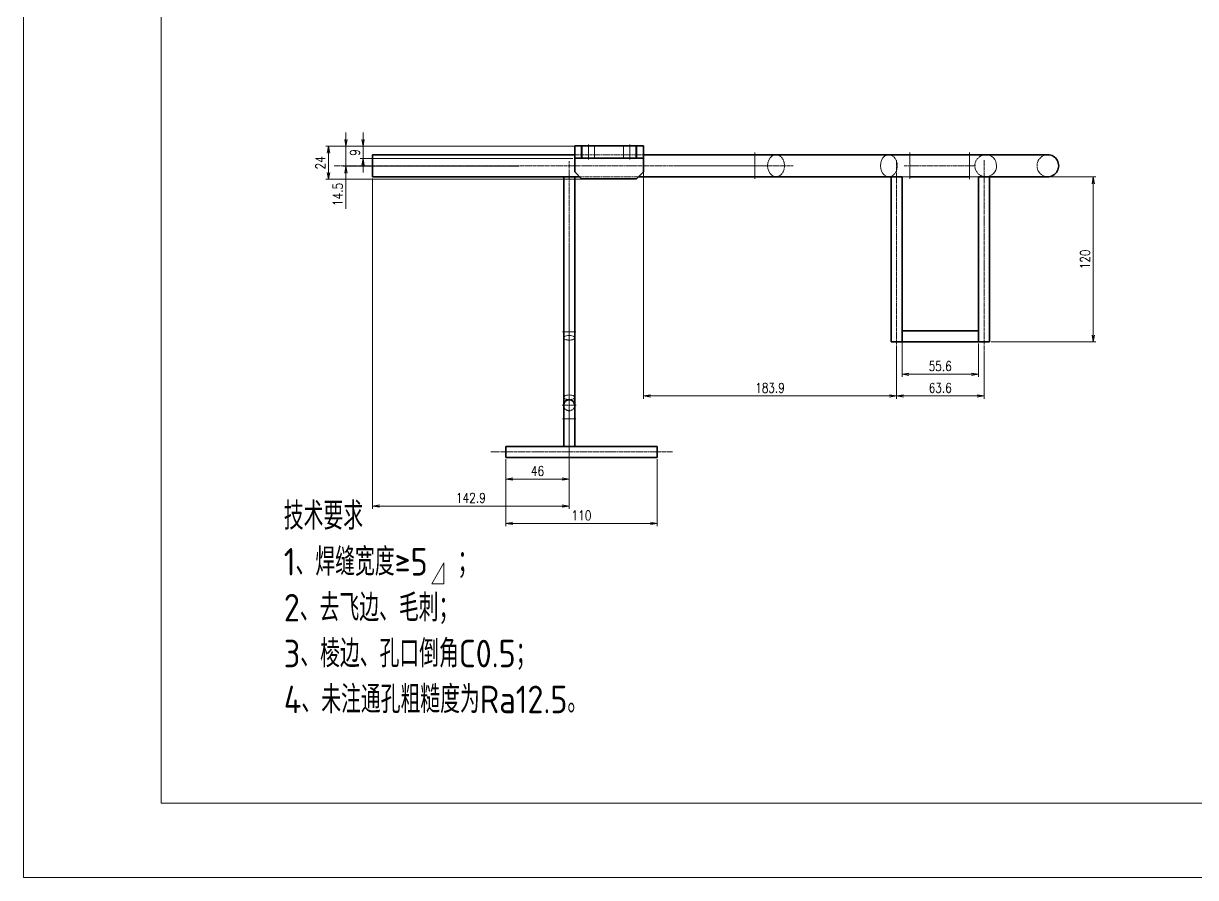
# Model space of a CAD drawing. Header units: millimetres. Extents: x 1333 to 106363, y -60675 to -5704.
# Drawn here: x 5374 to 6226, y -60675 to -60054 of the extents above; entities that cross this region are included whole.
import ezdxf

# ---------------------------------------------------------------- set-up
doc = ezdxf.new("R2010")
doc.units = ezdxf.units.MM
doc.header["$LTSCALE"] = 0.5
doc.linetypes.add('AM_ISO02W050x2', pattern=[3.75, 3, -0.75])
doc.linetypes.add('AM_ISO08W050x2', pattern=[9, 6, -0.75, 1.5, -0.75])
for name, color, linetype, lineweight in [('中心线', 2, 'AM_ISO08W050x2', 18), ('图框', 7, 'Continuous', 18), ('标注线', 3, 'Continuous', 18), ('粗实线', 7, 'Continuous', 35), ('虚线', 1, 'AM_ISO02W050x2', 18)]:
    doc.layers.add(name, color=color, linetype=linetype, lineweight=lineweight)
doc.layers.add('打印', color=7, linetype='Continuous', lineweight=15, plot=False)
doc.layers.add('打印-禁用', color=7, linetype='Continuous', lineweight=15, plot=False)
doc.styles.add('DIM', font='romans.shx', dxfattribs={"width": 0.8, "bigfont": 'bigfont.shx'})
doc.styles.add('机械长仿宋', font='gbenor.shx', dxfattribs={"height": 1, "bigfont": 'gbcbig.shx'})
doc.dimstyles.new('DEH 1-2$0', dxfattribs={"dimscale": 2, "dimtxt": 3.5, "dimasz": 2.5, "dimexe": 1, "dimexo": 0.625, "dimgap": 1.2, "dimtad": 1, "dimdsep": 46, "dimtxsty": 'DIM', "dimblk": 'OPEN', "dimcen": 0, "dimclrd": 8, "dimclre": 8, "dimclrt": 2, "dimazin": 2, "dimtfac": 0.5, "dimtmove": 0, "dimatfit": 3, "dimldrblk": 'OPEN', "dimfxl": 1, "dimtolj": 2, "dimlwd": 13, "dimlwe": 13, "dimarcsym": 0})

# ---------------------------------------------------------------- blocks, each defined once
blk = doc.blocks.new('GZDEH零件A3图框V01版')
at = {"layer": '图框', "linetype": 'Continuous'}
for p, q in [((2882.49, -1554.46), (2882.49, -1832.96)), ((2882.49, -1832.96), (3272.49, -1832.96))]:
    blk.add_line(p, q, dxfattribs=at)
at = {"layer": '打印-禁用', "linetype": 'Continuous'}
for p, q in [((2857.49, -1549.46), (2857.49, -1846.46)), ((2857.49, -1846.46), (3277.49, -1846.46))]:
    blk.add_line(p, q, dxfattribs=at)
blk = doc.blocks.new('DEH A3')
at = {"layer": '图框'}
blk.add_blockref('GZDEH零件A3图框V01版', (-2857.49, 1846.46), dxfattribs=at)
blk = doc.blocks.new('HJ')
at = {"layer": '标注线', "color": 2, "linetype": 'ByBlock', "lineweight": 9}
for p, q in [((0, 0), (4.34, 7.65)), ((4.34, 7.65), (4.34, 0)), ((4.34, 0), (0, 0))]:
    blk.add_line(p, q, dxfattribs=at)
blk = doc.blocks.new('_Open')
at = {"color": 0, "linetype": 'ByBlock', "lineweight": -2}
for p, q in [((-1, 0.17), (0, 0)), ((-1, -0.17), (0, 0)), ((0, 0), (-1, 0))]:
    blk.add_line(p, q, dxfattribs=at)
blk = doc.blocks.new('*D135')
at = {"layer": 'Defpoints', "color": 0, "transparency": 16777216}
for p in [(5628.02, -60165.57), (5770.9, -60213.15), (5770.9, -60404.84)]:
    blk.add_point(p, dxfattribs=at)
at = {"layer": '标注线', "color": 8, "lineweight": 13, "transparency": 16777216}
for p, q in [((5628.02, -60166.82), (5628.02, -60406.84)), ((5770.9, -60214.4), (5770.9, -60406.84)), ((5633.02, -60404.84), (5765.9, -60404.84))]:
    blk.add_line(p, q, dxfattribs=at)
at = {"layer": '标注线', "color": 8, "lineweight": 13, "transparency": 16777216, "xscale": 5, "yscale": 5, "zscale": 5, "rotation": 180}
blk.add_blockref('_Open', (5628.02, -60404.84), dxfattribs=at)
at = {"layer": '标注线', "color": 8, "lineweight": 13, "transparency": 16777216, "xscale": 5, "yscale": 5, "zscale": 5}
blk.add_blockref('_Open', (5770.9, -60404.84), dxfattribs=at)
at = {"layer": '标注线', "color": 2, "transparency": 16777216, "insert": (5699.46, -60398.94), "char_height": 7, "attachment_point": 5, "style": 'DIM'}
blk.add_mtext('\\A2;142.9', dxfattribs=at)
blk = doc.blocks.new('*D136')
at = {"layer": 'Defpoints', "color": 0, "transparency": 16777216}
for p in [(5770.9, -60349.75), (5724.9, -60369.57), (5724.9, -60385.29)]:
    blk.add_point(p, dxfattribs=at)
at = {"layer": '标注线', "color": 8, "lineweight": 13, "transparency": 16777216}
for p, q in [((5770.9, -60351), (5770.9, -60387.29)), ((5724.9, -60370.82), (5724.9, -60387.29)), ((5765.9, -60385.29), (5729.9, -60385.29))]:
    blk.add_line(p, q, dxfattribs=at)
at = {"layer": '标注线', "color": 8, "lineweight": 13, "transparency": 16777216, "xscale": 5, "yscale": 5, "zscale": 5, "rotation": 180}
blk.add_blockref('_Open', (5724.9, -60385.29), dxfattribs=at)
at = {"layer": '标注线', "color": 8, "lineweight": 13, "transparency": 16777216, "xscale": 5, "yscale": 5, "zscale": 5}
blk.add_blockref('_Open', (5770.9, -60385.29), dxfattribs=at)
at = {"layer": '标注线', "color": 2, "transparency": 16777216, "insert": (5747.9, -60379.39), "char_height": 7, "attachment_point": 5, "style": 'DIM'}
blk.add_mtext('\\A2;46', dxfattribs=at)
blk = doc.blocks.new('*D137')
at = {"layer": 'Defpoints', "color": 0, "transparency": 16777216}
for p in [(5724.9, -60369.57), (5834.9, -60369.57), (5834.9, -60417.54)]:
    blk.add_point(p, dxfattribs=at)
at = {"layer": '标注线', "color": 8, "lineweight": 13, "transparency": 16777216}
for p, q in [((5724.9, -60370.82), (5724.9, -60419.54)), ((5834.9, -60370.82), (5834.9, -60419.54)), ((5729.9, -60417.54), (5829.9, -60417.54))]:
    blk.add_line(p, q, dxfattribs=at)
at = {"layer": '标注线', "color": 8, "lineweight": 13, "transparency": 16777216, "xscale": 5, "yscale": 5, "zscale": 5, "rotation": 180}
blk.add_blockref('_Open', (5724.9, -60417.54), dxfattribs=at)
at = {"layer": '标注线', "color": 8, "lineweight": 13, "transparency": 16777216, "xscale": 5, "yscale": 5, "zscale": 5}
blk.add_blockref('_Open', (5834.9, -60417.54), dxfattribs=at)
at = {"layer": '标注线', "color": 2, "transparency": 16777216, "insert": (5779.9, -60411.64), "char_height": 7, "attachment_point": 5, "style": 'DIM'}
blk.add_mtext('\\A2;110', dxfattribs=at)
blk = doc.blocks.new('*D138')
at = {"layer": 'Defpoints', "color": 0, "transparency": 16777216}
for p in [(6012.76, -60283.57), (6068.36, -60285.57), (6068.36, -60309.07)]:
    blk.add_point(p, dxfattribs=at)
at = {"layer": '标注线', "color": 8, "lineweight": 13, "transparency": 16777216}
for p, q in [((6012.76, -60284.82), (6012.76, -60311.07)), ((6068.36, -60286.82), (6068.36, -60311.07)), ((6017.76, -60309.07), (6063.36, -60309.07))]:
    blk.add_line(p, q, dxfattribs=at)
at = {"layer": '标注线', "color": 8, "lineweight": 13, "transparency": 16777216, "xscale": 5, "yscale": 5, "zscale": 5, "rotation": 180}
blk.add_blockref('_Open', (6012.76, -60309.07), dxfattribs=at)
at = {"layer": '标注线', "color": 8, "lineweight": 13, "transparency": 16777216, "xscale": 5, "yscale": 5, "zscale": 5}
blk.add_blockref('_Open', (6068.36, -60309.07), dxfattribs=at)
at = {"layer": '标注线', "color": 2, "transparency": 16777216, "insert": (6040.56, -60303.17), "char_height": 7, "attachment_point": 5, "style": 'DIM'}
blk.add_mtext('\\A2;55.6', dxfattribs=at)
blk = doc.blocks.new('*D139')
at = {"layer": 'Defpoints', "color": 0, "transparency": 16777216}
for p in [(6072.36, -60291.03), (6008.76, -60294.4), (6072.36, -60324.87)]:
    blk.add_point(p, dxfattribs=at)
at = {"layer": '标注线', "color": 8, "lineweight": 13, "transparency": 16777216}
for p, q in [((6008.76, -60295.65), (6008.76, -60326.87)), ((6072.36, -60292.28), (6072.36, -60326.87)), ((6013.76, -60324.87), (6067.36, -60324.87))]:
    blk.add_line(p, q, dxfattribs=at)
at = {"layer": '标注线', "color": 8, "lineweight": 13, "transparency": 16777216, "xscale": 5, "yscale": 5, "zscale": 5, "rotation": 180}
blk.add_blockref('_Open', (6008.76, -60324.87), dxfattribs=at)
at = {"layer": '标注线', "color": 8, "lineweight": 13, "transparency": 16777216, "xscale": 5, "yscale": 5, "zscale": 5}
blk.add_blockref('_Open', (6072.36, -60324.87), dxfattribs=at)
at = {"layer": '标注线', "color": 2, "transparency": 16777216, "insert": (6040.56, -60318.97), "char_height": 7, "attachment_point": 5, "style": 'DIM'}
blk.add_mtext('\\A2;63.6', dxfattribs=at)
blk = doc.blocks.new('*D140')
at = {"layer": 'Defpoints', "color": 0, "transparency": 16777216}
for p in [(5824.9, -60159.72), (6008.76, -60290.49), (6008.76, -60324.87)]:
    blk.add_point(p, dxfattribs=at)
at = {"layer": '标注线', "color": 8, "lineweight": 13, "transparency": 16777216}
for p, q in [((5824.9, -60160.97), (5824.9, -60326.87)), ((6008.76, -60291.74), (6008.76, -60326.87)), ((5829.9, -60324.87), (6003.76, -60324.87))]:
    blk.add_line(p, q, dxfattribs=at)
at = {"layer": '标注线', "color": 8, "lineweight": 13, "transparency": 16777216, "xscale": 5, "yscale": 5, "zscale": 5, "rotation": 180}
blk.add_blockref('_Open', (5824.9, -60324.87), dxfattribs=at)
at = {"layer": '标注线', "color": 8, "lineweight": 13, "transparency": 16777216, "xscale": 5, "yscale": 5, "zscale": 5}
blk.add_blockref('_Open', (6008.76, -60324.87), dxfattribs=at)
at = {"layer": '标注线', "color": 2, "transparency": 16777216, "insert": (5916.83, -60318.97), "char_height": 7, "attachment_point": 5, "style": 'DIM'}
blk.add_mtext('\\A2;183.9', dxfattribs=at)
blk = doc.blocks.new('*D141')
at = {"layer": 'Defpoints', "color": 0, "transparency": 16777216}
for p in [(5774.9, -60143.39), (5596.02, -60167.39), (5784.08, -60167.39)]:
    blk.add_point(p, dxfattribs=at)
at = {"layer": '标注线', "color": 8, "lineweight": 13, "transparency": 16777216}
for p, q in [((5773.65, -60143.39), (5594.02, -60143.39)), ((5596.02, -60148.39), (5596.02, -60162.39)), ((5782.83, -60167.39), (5594.02, -60167.39))]:
    blk.add_line(p, q, dxfattribs=at)
at = {"layer": '标注线', "color": 8, "lineweight": 13, "transparency": 16777216, "xscale": 5, "yscale": 5, "zscale": 5}
for p, rotation in [((5596.02, -60143.39), 90), ((5596.02, -60167.39), 270)]:
    blk.add_blockref('_Open', p, dxfattribs=dict(at, rotation=rotation))
at = {"layer": '标注线', "color": 2, "transparency": 16777216, "insert": (5590.12, -60155.39), "char_height": 7, "attachment_point": 5, "rotation": 90, "style": 'DIM'}
blk.add_mtext('\\A2;24', dxfattribs=at)
blk = doc.blocks.new('*D142')
at = {"layer": 'Defpoints', "color": 0, "transparency": 16777216}
for p in [(5777.4, -60143.39), (5608.67, -60157.89), (5735.61, -60157.89)]:
    blk.add_point(p, dxfattribs=at)
at = {"layer": '标注线', "color": 8, "lineweight": 13, "transparency": 16777216}
for p, q in [((5608.67, -60138.39), (5608.67, -60133.39)), ((5776.15, -60143.39), (5606.67, -60143.39)), ((5608.67, -60143.39), (5608.67, -60157.89)), ((5734.36, -60157.89), (5606.67, -60157.89)), ((5608.67, -60162.89), (5608.67, -60188.95))]:
    blk.add_line(p, q, dxfattribs=at)
at = {"layer": '标注线', "color": 8, "lineweight": 13, "transparency": 16777216, "xscale": 5, "yscale": 5, "zscale": 5}
for p, rotation in [((5608.67, -60143.39), 270), ((5608.67, -60157.89), 90)]:
    blk.add_blockref('_Open', p, dxfattribs=dict(at, rotation=rotation))
at = {"layer": '标注线', "color": 2, "transparency": 16777216, "insert": (5602.77, -60178.42), "char_height": 7, "attachment_point": 5, "rotation": 90, "style": 'DIM'}
blk.add_mtext('\\A2;14.5', dxfattribs=at)
blk = doc.blocks.new('*D143')
at = {"layer": 'Defpoints', "color": 0, "transparency": 16777216}
for p in [(5621.13, -60143.39), (5774.9, -60143.39), (5774.9, -60152.39)]:
    blk.add_point(p, dxfattribs=at)
at = {"layer": '标注线', "color": 8, "lineweight": 13, "transparency": 16777216}
for p, q in [((5621.13, -60138.39), (5621.13, -60133.39)), ((5773.65, -60143.39), (5619.13, -60143.39)), ((5621.13, -60152.39), (5621.13, -60143.39)), ((5773.65, -60152.39), (5619.13, -60152.39)), ((5621.13, -60157.39), (5621.13, -60162.39))]:
    blk.add_line(p, q, dxfattribs=at)
at = {"layer": '标注线', "color": 8, "lineweight": 13, "transparency": 16777216, "xscale": 5, "yscale": 5, "zscale": 5}
for p, rotation in [((5621.13, -60143.39), 270), ((5621.13, -60152.39), 90)]:
    blk.add_blockref('_Open', p, dxfattribs=dict(at, rotation=rotation))
at = {"layer": '标注线', "color": 2, "transparency": 16777216, "insert": (5615.23, -60147.89), "char_height": 7, "attachment_point": 5, "rotation": 90, "style": 'DIM'}
blk.add_mtext('\\A2;9', dxfattribs=at)
blk = doc.blocks.new('*D144')
at = {"layer": 'Defpoints', "color": 0, "transparency": 16777216}
for p in [(6108.04, -60165.57), (6076.36, -60285.57), (6151.7, -60285.57)]:
    blk.add_point(p, dxfattribs=at)
at = {"layer": '标注线', "color": 8, "lineweight": 13, "transparency": 16777216}
for p, q in [((6109.29, -60165.57), (6153.7, -60165.57)), ((6151.7, -60170.57), (6151.7, -60280.57)), ((6077.61, -60285.57), (6153.7, -60285.57))]:
    blk.add_line(p, q, dxfattribs=at)
at = {"layer": '标注线', "color": 8, "lineweight": 13, "transparency": 16777216, "xscale": 5, "yscale": 5, "zscale": 5}
for p, rotation in [((6151.7, -60165.57), 90), ((6151.7, -60285.57), 270)]:
    blk.add_blockref('_Open', p, dxfattribs=dict(at, rotation=rotation))
at = {"layer": '标注线', "color": 2, "transparency": 16777216, "insert": (6145.8, -60225.57), "char_height": 7, "attachment_point": 5, "rotation": 90, "style": 'DIM'}
blk.add_mtext('\\A2;120', dxfattribs=at)

msp = doc.modelspace()

# ---------------------------------------------------------------- linework, layer by layer
at = {"color": 7, "lineweight": 13, "ltscale": 0.4}
for p, q in [((5905.904, -60149.571), (5905.904, -60165.571)), ((6018.536, -60149.571), (6018.536, -60165.571)), ((6061.76, -60149.571), (6061.76, -60165.571))]:
    msp.add_line(p, q, dxfattribs=at)
at = {"color": 7, "lineweight": 13, "ltscale": 0.2}
for p, q in [((5774.904, -60278.354), (5766.904, -60278.354)), ((5774.904, -60341.571), (5766.904, -60341.571))]:
    msp.add_line(p, q, dxfattribs=at)
at = {"color": 7, "lineweight": 13}
for centre, major_axis, ratio, start_param, end_param in [((5921.225, -60157.571), (0, 8), 0.7660444, 0, 3.1415927), ((6003.215, -60157.571), (0, 8), 0.7660444, 0, 3.1415927), ((6073.578, -60157.571), (0, 8), 0.9848078, 3.1483411, 6.2831853), ((5770.904, -60282.58), (4, 0), 0.4226183, 6.2831853, 9.424778), ((5770.904, -60325.798), (4, 0), 0.4226183, 0, 3.1415927)]:
    msp.add_ellipse(centre, major_axis=major_axis, ratio=ratio, start_param=start_param, end_param=end_param, dxfattribs=at)
at = {"layer": '中心线', "ltscale": 0.27}
for p, q in [((5784.904, -60152.971), (5784.904, -60142.171)), ((5814.904, -60152.971), (5814.904, -60142.171))]:
    msp.add_line(p, q, dxfattribs=at)
at = {"layer": '中心线'}
for p, q in [((5770.904, -60289.633), (5770.904, -60154.293)), ((6008.76, -60153.571), (6008.76, -60297.572)), ((6072.358, -60153.571), (6072.358, -60297.571)), ((5600.226, -60157.571), (5933.693, -60157.571)), ((5911.236, -60157.571), (5847.261, -60157.571)), ((6066.083, -60157.571), (6014.213, -60157.571)), ((5770.904, -60363.571), (5770.904, -60339.571)), ((5845.904, -60365.571), (5713.904, -60365.571))]:
    msp.add_line(p, q, dxfattribs=at)
at = {"layer": '中心线', "ltscale": 0.48}
for p, q in [((5905.904, -60167.171), (5905.904, -60147.971)), ((6018.536, -60167.171), (6018.536, -60147.971))]:
    msp.add_line(p, q, dxfattribs=at)
at = {"layer": '中心线', "ltscale": 0.480015}
msp.add_line((6061.76, -60147.971), (6061.76, -60167.172), dxfattribs=at)
at = {"layer": '中心线', "ltscale": 0.24}
for p, q in [((5766.104, -60278.354), (5775.704, -60278.354)), ((5766.104, -60341.571), (5775.704, -60341.571))]:
    msp.add_line(p, q, dxfattribs=at)
at = {"layer": '中心线', "ltscale": 0.26}
for p, q in [((5776.104, -60331.571), (5765.704, -60331.571)), ((5770.904, -60326.371), (5770.904, -60336.771))]:
    msp.add_line(p, q, dxfattribs=at)
at = {"layer": '打印'}
msp.add_lwpolyline([(5374.354, -59486.881), (7054.354, -59486.881), (7054.354, -60674.881), (5374.354, -60674.881)], close=True, dxfattribs=at)
at = {"layer": '粗实线', "ltscale": 0.225}
for p, q in [((5774.904, -60152.071), (5774.904, -60143.071)), ((5779.904, -60152.071), (5779.904, -60143.071)), ((5819.904, -60152.071), (5819.904, -60143.071)), ((5824.904, -60152.071), (5824.904, -60143.071))]:
    msp.add_line(p, q, dxfattribs=at)
at = {"layer": '粗实线', "ltscale": 0.125}
for p, q in [((5774.904, -60143.071), (5779.904, -60143.071)), ((5824.904, -60143.071), (5819.904, -60143.071)), ((5774.904, -60152.071), (5779.904, -60152.071)), ((5824.904, -60152.071), (5819.904, -60152.071))]:
    msp.add_line(p, q, dxfattribs=at)
at = {"layer": '粗实线'}
for p, q in [((5779.904, -60143.071), (5819.904, -60143.071)), ((5628.015, -60149.571), (5774.904, -60149.571)), ((5628.015, -60149.571), (5774.904, -60149.571)), ((5779.904, -60152.071), (5819.904, -60152.071)), ((5824.904, -60149.571), (5852.593, -60149.571)), ((5852.593, -60149.571), (5905.904, -60149.571)), ((5921.225, -60149.571), (6003.215, -60149.571)), ((6034.904, -60149.571), (6061.76, -60149.571)), ((6073.578, -60149.571), (6118.726, -60149.571)), ((5751.015, -60165.571), (5628.015, -60165.571)), ((5778.404, -60165.571), (5751.015, -60165.571)), ((5766.904, -60165.571), (5766.904, -60275.571)), ((5774.904, -60278.354), (5774.904, -60165.571)), ((5779.904, -60167.071), (5819.904, -60167.071)), ((5852.593, -60165.571), (5821.405, -60165.571)), ((5852.593, -60165.571), (5905.904, -60165.571)), ((5921.225, -60165.571), (6003.215, -60165.571)), ((6004.76, -60165.571), (6004.76, -60285.571)), ((6012.76, -60165.571), (6012.76, -60285.571)), ((6034.904, -60165.571), (6061.76, -60165.571)), ((6068.358, -60165.571), (6068.358, -60277.571)), ((6076.358, -60165.571), (6118.726, -60165.571)), ((6076.358, -60165.571), (6076.358, -60285.571)), ((5766.904, -60282.58), (5766.904, -60325.177)), ((5774.904, -60282.58), (5774.904, -60325.177)), ((6012.76, -60277.571), (6068.358, -60277.571)), ((6068.358, -60285.571), (6012.76, -60285.571)), ((5766.904, -60341.571), (5766.904, -60361.571)), ((5774.904, -60341.571), (5774.904, -60361.571)), ((5766.904, -60361.571), (5724.904, -60361.571)), ((5834.904, -60361.571), (5774.904, -60361.571)), ((5834.904, -60369.571), (5724.904, -60369.571))]:
    msp.add_line(p, q, dxfattribs=at)
at = {"layer": '粗实线', "ltscale": 0.4}
msp.add_line((5628.015, -60165.571), (5628.015, -60149.571), dxfattribs=at)
msp.add_line((5628.015, -60165.571), (5628.015, -60149.571), dxfattribs=at)
at = {"layer": '粗实线', "ltscale": 0.25}
for p, q in [((5774.904, -60162.071), (5774.904, -60152.071)), ((5824.904, -60162.071), (5824.904, -60152.071)), ((5766.904, -60341.571), (5766.904, -60331.571)), ((5774.904, -60341.571), (5774.904, -60331.571))]:
    msp.add_line(p, q, dxfattribs=at)
at = {"layer": '粗实线', "ltscale": 0.383022}
for p, q in [((5921.225, -60149.571), (5905.904, -60149.571)), ((6018.536, -60149.571), (6003.215, -60149.571)), ((5921.225, -60165.571), (5905.904, -60165.571))]:
    msp.add_line(p, q, dxfattribs=at)
at = {"layer": '粗实线', "ltscale": 0.409213}
for p, q in [((6018.536, -60149.571), (6034.904, -60149.571)), ((6018.536, -60165.571), (6034.904, -60165.571))]:
    msp.add_line(p, q, dxfattribs=at)
at = {"layer": '粗实线', "ltscale": 0.295442}
msp.add_line((6061.76, -60149.571), (6073.578, -60149.571), dxfattribs=at)
at = {"layer": '粗实线', "ltscale": 0.176777}
for p, q in [((5779.904, -60167.071), (5774.904, -60162.071)), ((5819.904, -60167.071), (5824.904, -60162.071))]:
    msp.add_line(p, q, dxfattribs=at)
at = {"layer": '粗实线', "ltscale": 0.1}
for p, q in [((5766.904, -60165.571), (5770.904, -60165.571)), ((5770.904, -60165.571), (5774.904, -60165.571)), ((6012.76, -60281.571), (6012.76, -60277.571)), ((6012.76, -60285.571), (6012.76, -60281.571)), ((6068.358, -60277.571), (6068.358, -60281.571)), ((6068.358, -60281.571), (6068.358, -60285.571))]:
    msp.add_line(p, q, dxfattribs=at)
at = {"layer": '粗实线', "ltscale": 0.038629}
msp.add_line((6004.76, -60165.571), (6003.215, -60165.571), dxfattribs=at)
at = {"layer": '粗实线', "ltscale": 0.2}
for p, q in [((6004.76, -60165.571), (6012.76, -60165.571)), ((6068.358, -60165.571), (6076.358, -60165.571)), ((6004.76, -60285.571), (6012.76, -60285.571)), ((6068.358, -60285.571), (6076.358, -60285.571)), ((5724.904, -60361.571), (5724.904, -60369.571)), ((5774.904, -60361.571), (5766.904, -60361.571)), ((5834.904, -60361.571), (5834.904, -60369.571))]:
    msp.add_line(p, q, dxfattribs=at)
at = {"layer": '粗实线', "ltscale": 0.069576}
msp.add_line((5766.904, -60275.571), (5766.904, -60278.354), dxfattribs=at)
at = {"layer": '粗实线', "ltscale": 0.105655}
for p, q in [((5766.904, -60282.58), (5766.904, -60278.354)), ((5774.904, -60282.58), (5774.904, -60278.354))]:
    msp.add_line(p, q, dxfattribs=at)
at = {"layer": '粗实线', "ltscale": 0.015517}
for p, q in [((5766.904, -60325.177), (5766.904, -60325.798)), ((5774.904, -60325.177), (5774.904, -60325.798))]:
    msp.add_line(p, q, dxfattribs=at)
at = {"layer": '粗实线', "ltscale": 0.144345}
for p, q in [((5766.904, -60331.571), (5766.904, -60325.798)), ((5774.904, -60331.571), (5774.904, -60325.798))]:
    msp.add_line(p, q, dxfattribs=at)
at = {"layer": '粗实线'}
msp.add_arc((5770.904, -60331.571), 4, 0, 180, dxfattribs=at)
msp.add_ellipse((6118.726, -60157.571), major_axis=(0, -8), ratio=0.9848078, start_param=0, end_param=3.1415927, dxfattribs=at)
at = {"layer": '虚线', "ltscale": 0.225}
for p, q in [((5780.404, -60152.071), (5780.404, -60143.071)), ((5789.404, -60152.071), (5789.404, -60143.071)), ((5810.404, -60152.071), (5810.404, -60143.071)), ((5819.404, -60152.071), (5819.404, -60143.071))]:
    msp.add_line(p, q, dxfattribs=at)
at = {"layer": '虚线'}
for p, q in [((5774.904, -60149.571), (5824.904, -60149.571)), ((5821.405, -60165.571), (5778.404, -60165.571))]:
    msp.add_line(p, q, dxfattribs=at)
at = {"layer": '虚线', "ltscale": 0.4}
for p, q in [((5905.904, -60149.571), (5905.904, -60165.571)), ((6018.536, -60149.571), (6018.536, -60165.571)), ((6061.76, -60149.571), (6061.76, -60165.571))]:
    msp.add_line(p, q, dxfattribs=at)
at = {"layer": '虚线', "ltscale": 0.344393}
msp.add_line((6018.536, -60165.571), (6004.76, -60165.571), dxfattribs=at)
at = {"layer": '虚线', "ltscale": 0.295442}
msp.add_line((6061.76, -60165.571), (6073.578, -60165.571), dxfattribs=at)
at = {"layer": '虚线', "ltscale": 0.069512}
msp.add_line((6073.578, -60165.571), (6076.358, -60165.571), dxfattribs=at)
at = {"layer": '虚线', "ltscale": 0.2}
for p, q in [((5774.904, -60278.354), (5766.904, -60278.354)), ((6068.358, -60277.571), (6068.358, -60285.571)), ((5774.904, -60341.571), (5766.904, -60341.571))]:
    msp.add_line(p, q, dxfattribs=at)
at = {"layer": '虚线'}
msp.add_arc((5770.904, -60331.571), 4, 180, 0, dxfattribs=at)
for centre, major_axis, ratio, start_param, end_param in [((5921.225, -60157.571), (0, 8), 0.7660444, 3.1415927, 6.2831853), ((6003.215, -60157.571), (0, 8), 0.7660444, 3.1415927, 6.2831853), ((6073.578, -60157.571), (0, 8), 0.9848078, 0, 3.1483411), ((6118.726, -60157.571), (0, -8), 0.9848078, 3.1415927, 6.2831853), ((5770.904, -60282.58), (4, 0), 0.4226183, 3.1415927, 6.2831853), ((5770.904, -60325.798), (4, 0), 0.4226183, 3.1415927, 6.2831853)]:
    msp.add_ellipse(centre, major_axis=major_axis, ratio=ratio, start_param=start_param, end_param=end_param, dxfattribs=at)

# ---------------------------------------------------------------- block references
at = {"layer": '图框', "xscale": 4, "yscale": 4, "zscale": 4}
msp.add_blockref('DEH A3', (5374.354, -60674.881), dxfattribs=at)
at = {"layer": '标注线', "color": 7, "xscale": 2, "yscale": 2, "zscale": 2}
msp.add_blockref('HJ', (5671.175, -60461.486), dxfattribs=at)

# ---------------------------------------------------------------- texts
at = {"layer": '标注线', "color": 2, "insert": (5563.538, -60402.055), "char_height": 40, "width": 824.16379, "attachment_point": 1, "style": '机械长仿宋'}
msp.add_mtext('{\\H0.5x;技术要求\\H1.4x;\\P\\H0.7143x;1、\\A2;焊缝宽度≥5  ；\\P\\A0;2、去飞边、毛刺；\\P3、\\A2;棱边、\\A0;孔口倒角C0.5；\\P4、未注通孔粗糙度为Ra12.5。\\P\\C3; }', dxfattribs=at)

# ---------------------------------------------------------------- dimensions: what is measured, and where the dimension line sits
at = {"layer": '标注线'}
for base, p1, p2, picture, middle in [((5608.674, -60157.886), (5777.404, -60143.386), (5735.611, -60157.886), '*D142', (5602.774, -60178.419)), ((5621.132, -60143.386), (5774.904, -60152.386), (5774.904, -60143.386), '*D143', (5615.232, -60147.886)), ((5596.024, -60167.386), (5774.904, -60143.386), (5784.08, -60167.386), '*D141', (5590.124, -60155.386)), ((6151.699, -60285.571), (6108.042, -60165.571), (6076.358, -60285.571), '*D144', (6145.799, -60225.571))]:
    dim = msp.add_linear_dim(base=base, p1=p1, p2=p2, angle=270, dimstyle='DEH 1-2$0', dxfattribs=at)
    dim.commit()
    dim.dimension.update_dxf_attribs({"geometry": picture, "text_midpoint": middle})
for base, p1, p2, picture, middle in [((6008.76, -60324.869), (5824.904, -60159.723), (6008.76, -60290.491), '*D140', (5916.832, -60318.969)), ((5770.904, -60404.835), (5628.015, -60165.571), (5770.904, -60213.146), '*D135', (5699.46, -60398.935))]:
    dim = msp.add_linear_dim(base=base, p1=p1, p2=p2, dimstyle='DEH 1-2$0', override={"dimdec": 1}, dxfattribs=at)
    dim.commit()
    dim.dimension.update_dxf_attribs({"geometry": picture, "text_midpoint": middle})
for base, p1, p2, picture, middle in [((6072.358, -60324.869), (6008.76, -60294.401), (6072.358, -60291.025), '*D139', (6040.559, -60318.969)), ((6068.358, -60309.074), (6012.76, -60283.571), (6068.358, -60285.571), '*D138', (6040.559, -60303.174)), ((5724.904, -60385.292), (5770.904, -60349.748), (5724.904, -60369.571), '*D136', (5747.904, -60379.392)), ((5834.904, -60417.541), (5724.904, -60369.571), (5834.904, -60369.571), '*D137', (5779.904, -60411.641))]:
    dim = msp.add_linear_dim(base=base, p1=p1, p2=p2, dimstyle='DEH 1-2$0', dxfattribs=at)
    dim.commit()
    dim.dimension.update_dxf_attribs({"geometry": picture, "text_midpoint": middle})

doc.saveas('drawing.dxf')
